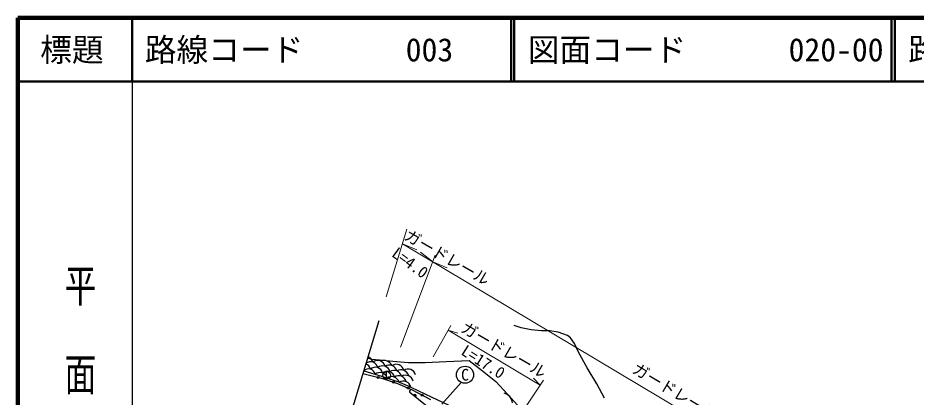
# Model space of a CAD drawing. Units: millimetres at full size, sheet at 1:1000; details may follow other scales. Extents: x 40000 to 680000, y 20000 to 380000.
# Drawn here: x 40000 to 181608, y 320330 to 380000 of the extents above; entities that cross this region are included whole.
import ezdxf
from ezdxf.enums import TextEntityAlignment as Align

# ---------------------------------------------------------------- set-up
doc = ezdxf.new("R2010")
doc.units = ezdxf.units.MM
doc.header["$LTSCALE"] = 1000
for name, color, linetype, lineweight in [('M-BGD', 7, 'Continuous', 25), ('M-BGD-EXST', 7, 'Continuous', 25), ('M-BMK-OTRS', 5, 'Continuous', 25), ('M-STR-HTXT', 7, 'Continuous', 13), ('M-STR-STRC', 7, 'Continuous', 25), ('M-TTL', 2, 'Continuous', 140), ('M-TTL-BAND', 7, 'Continuous', 25), ('M-TTL-LINE', 7, 'Continuous', 50)]:
    doc.layers.add(name, color=color, linetype=linetype, lineweight=lineweight)
doc.layers.add('M-TTL-TXT', color=7, linetype='Continuous')
doc.styles.add('@ＭＳ ゴシック', font='')
doc.styles.add('ＭＳ ゴシック', font='')
doc.styles.get('@ＭＳ ゴシック').set_extended_font_data('@MS Gothic')
doc.styles.get('ＭＳ ゴシック').set_extended_font_data('MS Gothic')

msp = doc.modelspace()

# ---------------------------------------------------------------- linework, layer by layer
at = {"layer": 'M-BGD'}
for p, q in [((98131, 323136), (98131, 324336)), ((101645, 322030), (101952, 321886))]:
    msp.add_line(p, q, dxfattribs=at)
for points in [[(132483, 320157), (131300, 322387), (129757, 324903), (128398, 327390), (127767, 328748), (127116, 329628), (126657, 330030), (125910, 330298), (125164, 330527), (123862, 330738), (122541, 330757), (120914, 330891), (119364, 331197), (118254, 331579)], [(95132, 326474), (95755, 326312), (96994, 326176), (99105, 325983), (101603, 325751), (104197, 325789), (107528, 325925), (111129, 326060), (113266, 324469), (115376, 322747), (117216, 320754), (119808, 317873)], [(94520, 324469), (97315, 323632), (99986, 322719), (101645, 322030)], [(94391, 324038), (97327, 323277), (99847, 322459), (102136, 321476), (105065, 319924)], [(101952, 321886), (105259, 320330), (107809, 319090), (110411, 317024), (112608, 315276)]]:
    msp.add_lwpolyline(points, dxfattribs=at)
for centre, radius in [((98131, 323736), 600), ((96811, 323411), 150), ((99198, 322670), 150), ((101517, 321742), 150), ((103750, 320621), 150)]:
    msp.add_circle(centre, radius, dxfattribs=at)
for centre, radius, start, end in [((95583, 324691), 1182, 12.7096, 126.61108), ((94846, 325564), 1158, 12.04763, 72.64408), ((96735, 324880), 1195, 13.09546, 129.26084), ((97629, 324514), 1581, 29.39115, 108.75813), ((95261, 323674), 1087, 13.65435, 133.01158), ((94412, 324444), 1192, 13.17858, 68.40629), ((96351, 323864), 1154, 11.91483, 132.43307), ((97495, 324013), 1207, 16.97314, 128.97883), ((98226, 323235), 1144, 11.65377, 130.69202), ((98586, 324164), 1202, 12.69188, 124.82889), ((99275, 323261), 1263, 15.12218, 119.79731), ((99666, 324284), 1203, 11.18674, 123.25506), ((100395, 323352), 1250, 14.32964, 120.58985), ((101537, 323563), 1179, 12.58846, 125.88491), ((97055, 322956), 1223, 17.4411, 127.10622), ((98924, 322297), 1243, 17.34111, 124.41231), ((100037, 322455), 1224, 13.71795, 124.35163), ((101127, 322507), 1250, 14.32964, 120.58985), ((100746, 321598), 1244, 13.27132, 120.73558), ((116193, 319229), 1780, 6.30653, 74.65452)]:
    msp.add_arc(centre, radius, start, end, dxfattribs=at)
at = {"layer": 'M-BGD-EXST'}
msp.add_circle((110489, 323837), 1350, dxfattribs=at)
at = {"layer": 'M-BMK-OTRS'}
msp.add_line((96923, 332339), (80996, 280165), dxfattribs=at)
at = {"layer": 'M-STR-HTXT'}
for p, q in [((98076, 336119), (101324, 346757)), ((100619, 344449), (102882, 343498)), ((105402, 341599), (103488, 343137)), ((100344, 328164), (105797, 342648)), ((105402, 341599), (107665, 340648)), ((105490, 326652), (108278, 331601)), ((107844, 330832), (122362, 322182)), ((107844, 330832), (109338, 330407)), ((120028, 318735), (122890, 322961)), ((122362, 322182), (121278, 323294)), ((106829, 319207), (109876, 322633))]:
    msp.add_line(p, q, dxfattribs=at)
msp.add_lwpolyline([(100619, 344449), (165202, 305972), (168603, 304640), (173189, 303196), (177316, 302279), (180916, 301775), (184447, 301340), (188887, 301173), (192468, 301311), (197829, 301866), (204968, 303459), (210705, 305427), (219128, 309635), (226106, 313376), (232113, 316101), (239300, 318486)], dxfattribs=at)
at = {"layer": 'M-STR-STRC'}
msp.add_line((114993, 310413), (101779, 321066), dxfattribs=at)
msp.add_circle((102607, 320543), 100, dxfattribs=at)
for centre, radius, start, end in [((101873, 321183), 150, 51.12503, 231.12503), ((102607, 320543), 188, 284.25513, 177.99492), ((102607, 320543), 150, 272.53465, 189.7154), ((102607, 320543), 112, 231.12509, 231.12496)]:
    msp.add_arc(centre, radius, start, end, dxfattribs=at)
at = {"layer": 'M-TTL'}
for p, q in [((40000, 380000), (40000, 20000)), ((680000, 380000), (40000, 380000))]:
    msp.add_line(p, q, dxfattribs=at)
at = {"layer": 'M-TTL-BAND'}
msp.add_line((58000, 370000), (58000, 20000), dxfattribs=at)
at = {"layer": 'M-TTL-LINE'}
for p, q in [((58000, 380000), (58000, 370000)), ((117750, 380000), (117750, 370000)), ((118250, 380000), (118250, 370000)), ((177750, 380000), (177750, 370000)), ((178250, 380000), (178250, 370000)), ((40000, 370000), (680000, 370000))]:
    msp.add_line(p, q, dxfattribs=at)

# ---------------------------------------------------------------- texts
at = {"layer": 'M-BGD-EXST', "style": 'ＭＳ ゴシック'}
msp.add_text('C', height=1833, dxfattribs=at).set_placement((110489, 323837), align=Align.MIDDLE_CENTER)
at = {"layer": 'M-STR-HTXT', "style": 'ＭＳ ゴシック'}
for s, rotation, p in [('ガードレール', 330.128, (106967, 341028)), ('L=4.0', 323.75, (100975, 340296)), ('ガードレール', 330.128, (115899, 326477)), ('L=17.0', 327.653, (112585, 324640)), ('ガードレール   L=165.2', 329.215, (148212, 316748))]:
    msp.add_text(s, height=1833, rotation=rotation, dxfattribs=at).set_placement(p, align=Align.BOTTOM_CENTER)
at = {"layer": 'M-TTL-BAND', "style": '@ＭＳ ゴシック', "width": 1.4}
msp.add_text('平  面  図', height=3666, rotation=270, dxfattribs=at).set_placement((49777, 306475), align=Align.MIDDLE_RIGHT)
at = {"layer": 'M-TTL-TXT', "style": 'ＭＳ ゴシック'}
msp.add_text('標題', height=3666, dxfattribs=at).set_placement((48500, 375000), align=Align.MIDDLE_CENTER)
for s, p in [('路線コード', (60000, 375000)), ('003', (101142, 375000)), ('図面コード', (120380, 375000)), ('020-00', (161521, 375000)), ('路 線 名', (180380, 375000))]:
    msp.add_text(s, height=3666, dxfattribs=at).set_placement(p, align=Align.MIDDLE_LEFT)

doc.saveas('drawing.dxf')
